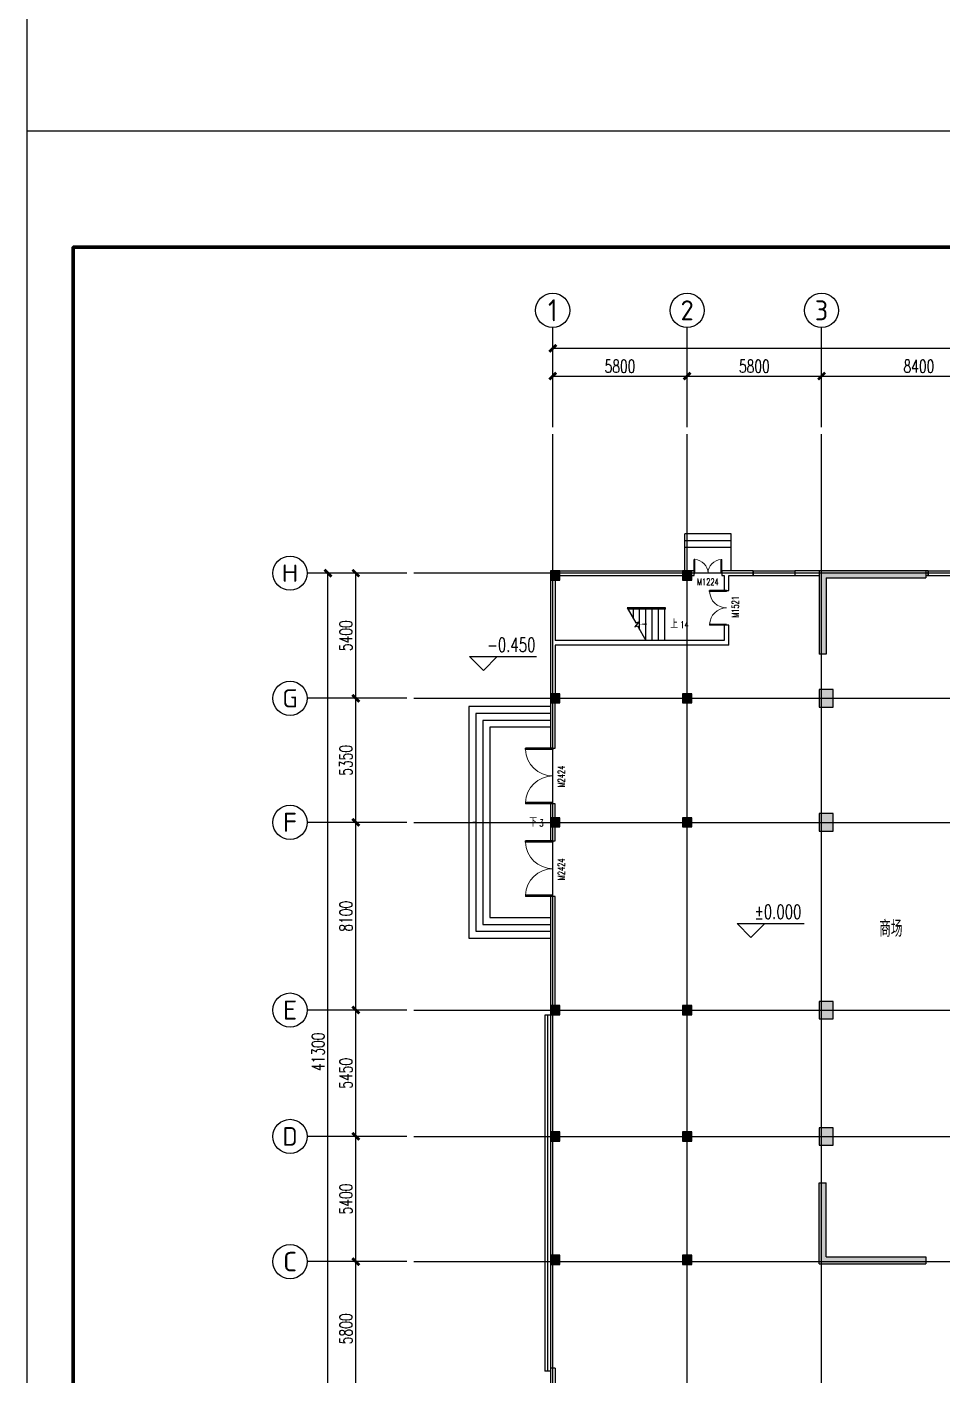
# Model space of a CAD drawing. Extents: x -1 to 1050000, y -900000 to 0.
# Drawn here: x -1 to 39491, y -245457 to -187300 of the extents above; entities that cross this region are included whole.
import ezdxf
from ezdxf.enums import TextEntityAlignment as Align

# ---------------------------------------------------------------- set-up
doc = ezdxf.new("R2010")
doc.units = 0
doc.header["$LTSCALE"] = 1000
doc.header["$MEASUREMENT"] = 0
for name, color, linetype in [('AXIS', 3, 'Continuous'), ('AXIS_TEXT', 7, 'Continuous'), ('Canopy', 100, 'Continuous'), ('COLUMN', 9, 'Continuous'), ('CURTWALL', 4, 'Continuous'), ('DIM_ELEV', 3, 'Continuous'), ('DIM_SYMB', 3, 'Continuous'), ('G-ANNO-TTLB-THIN', 151, 'Continuous'), ('PUB_HATCH', 8, 'Continuous'), ('PUB_TEXT', 7, 'Continuous'), ('STAIR', 2, 'Continuous'), ('Text', 7, 'Continuous'), ('WALL', 9, 'Continuous'), ('WINDOW', 4, 'Continuous'), ('WINDOW_TEXT', 7, 'Continuous')]:
    doc.layers.add(name, color=color, linetype=linetype)
doc.layers.add('DOTE', color=1, linetype='Continuous', plot=False)
doc.layers.add('G-ANNO-TTLB-WIDE', color=214, linetype='Continuous', lineweight=100)
doc.styles.add('_TCH_AXIS', font='tssdeng.shx', dxfattribs={"bigfont": 'GBCBIG.shx'})
doc.styles.add('_TCH_DIM', font='SIMPLEX', dxfattribs={"bigfont": 'GBCBIG'})
doc.styles.add('_TCH_DIM_T3', font='SIMPLEX', dxfattribs={"width": 0.705882, "bigfont": 'GBCBIG'})
doc.styles.add('_TCH_WINDOW', font='SIMPLEX', dxfattribs={"bigfont": 'GBCBIG'})
doc.styles.add('COMPLEX', font='COMPLEX')
doc.styles.get("Standard").update_dxf_attribs({"font": 'gbenor.shx', "bigfont": 'gbcbig.shx'})
doc.dimstyles.new('_TCH_ARCH&&100', dxfattribs={"dimtxt": 297.5, "dimasz": 100, "dimexe": 250, "dimexo": 300, "dimgap": 126.25, "dimtad": 1, "dimdec": 0, "dimzin": 0, "dimdsep": 46, "dimtxsty": '_TCH_DIM_T3', "dimblk": 'ARCHTICK', "dimcen": 0.09, "dimclrt": 7, "dimazin": 2, "dimtfac": 1, "dimtdec": 0, "dimtix": 1, "dimtmove": 2, "dimatfit": 3, "dimfxl": 1, "dimtolj": 1, "dimtzin": 0, "dimarcsym": 0})

# ---------------------------------------------------------------- blocks, each defined once
blk = doc.blocks.new('_ArchTick')
at = {"color": 0, "linetype": 'ByBlock', "const_width": 0.4}
blk.add_lwpolyline([(-0.5, -0.5), (0.5, 0.5)], dxfattribs=at)
blk = doc.blocks.new('*D68')
at = {"layer": 'AXIS', "color": 0, "lineweight": -2, "transparency": 16777216}
for p, q in [((16391, -240563), (13941, -240563)), ((14191, -246363), (14191, -240563)), ((16391, -246363), (13941, -246363))]:
    blk.add_line(p, q, dxfattribs=at)
at = {"layer": 'Defpoints', "color": 0, "transparency": 16777216}
for p in [(14191, -240563), (16691, -240563), (16691, -246363)]:
    blk.add_point(p, dxfattribs=at)
at = {"layer": 'AXIS', "color": 0, "lineweight": -2, "transparency": 16777216, "xscale": 300, "yscale": 300, "zscale": 300}
for p, rotation in [((14191, -240563), 90), ((14191, -246363), 270)]:
    blk.add_blockref('_ArchTick', p, dxfattribs=dict(at, rotation=rotation))
at = {"layer": 'AXIS', "color": 7, "transparency": 16777216, "insert": (13766, -243463), "char_height": 550, "attachment_point": 5, "rotation": 90, "style": '_TCH_DIM_T3'}
blk.add_mtext('\\A1;5800', dxfattribs=at)
blk = doc.blocks.new('*D69')
at = {"layer": 'AXIS', "color": 0, "lineweight": -2, "transparency": 16777216}
for p, q in [((16391, -235163), (13941, -235163)), ((14191, -240563), (14191, -235163)), ((16391, -240563), (13941, -240563))]:
    blk.add_line(p, q, dxfattribs=at)
at = {"layer": 'Defpoints', "color": 0, "transparency": 16777216}
for p in [(14191, -235163), (16691, -235163), (16691, -240563)]:
    blk.add_point(p, dxfattribs=at)
at = {"layer": 'AXIS', "color": 0, "lineweight": -2, "transparency": 16777216, "xscale": 300, "yscale": 300, "zscale": 300}
for p, rotation in [((14191, -235163), 90), ((14191, -240563), 270)]:
    blk.add_blockref('_ArchTick', p, dxfattribs=dict(at, rotation=rotation))
at = {"layer": 'AXIS', "color": 7, "transparency": 16777216, "insert": (13766, -237863), "char_height": 550, "attachment_point": 5, "rotation": 90, "style": '_TCH_DIM_T3'}
blk.add_mtext('\\A1;5400', dxfattribs=at)
blk = doc.blocks.new('*D70')
at = {"layer": 'AXIS', "color": 0, "lineweight": -2, "transparency": 16777216}
for p, q in [((16391, -229713), (13941, -229713)), ((14191, -235163), (14191, -229713)), ((16391, -235163), (13941, -235163))]:
    blk.add_line(p, q, dxfattribs=at)
at = {"layer": 'Defpoints', "color": 0, "transparency": 16777216}
for p in [(14191, -229713), (16691, -229713), (16691, -235163)]:
    blk.add_point(p, dxfattribs=at)
at = {"layer": 'AXIS', "color": 0, "lineweight": -2, "transparency": 16777216, "xscale": 300, "yscale": 300, "zscale": 300}
for p, rotation in [((14191, -229713), 90), ((14191, -235163), 270)]:
    blk.add_blockref('_ArchTick', p, dxfattribs=dict(at, rotation=rotation))
at = {"layer": 'AXIS', "color": 7, "transparency": 16777216, "insert": (13766, -232438), "char_height": 550, "attachment_point": 5, "rotation": 90, "style": '_TCH_DIM_T3'}
blk.add_mtext('\\A1;5450', dxfattribs=at)
blk = doc.blocks.new('*D71')
at = {"layer": 'AXIS', "color": 0, "lineweight": -2, "transparency": 16777216}
for p, q in [((16391, -221613), (13941, -221613)), ((14191, -229713), (14191, -221613)), ((16391, -229713), (13941, -229713))]:
    blk.add_line(p, q, dxfattribs=at)
at = {"layer": 'Defpoints', "color": 0, "transparency": 16777216}
for p in [(14191, -221613), (16691, -221613), (16691, -229713)]:
    blk.add_point(p, dxfattribs=at)
at = {"layer": 'AXIS', "color": 0, "lineweight": -2, "transparency": 16777216, "xscale": 300, "yscale": 300, "zscale": 300}
for p, rotation in [((14191, -221613), 90), ((14191, -229713), 270)]:
    blk.add_blockref('_ArchTick', p, dxfattribs=dict(at, rotation=rotation))
at = {"layer": 'AXIS', "color": 7, "transparency": 16777216, "insert": (13766, -225663), "char_height": 550, "attachment_point": 5, "rotation": 90, "style": '_TCH_DIM_T3'}
blk.add_mtext('\\A1;8100', dxfattribs=at)
blk = doc.blocks.new('*D72')
at = {"layer": 'AXIS', "color": 0, "lineweight": -2, "transparency": 16777216}
for p, q in [((16391, -216263), (13941, -216263)), ((14191, -221613), (14191, -216263)), ((16391, -221613), (13941, -221613))]:
    blk.add_line(p, q, dxfattribs=at)
at = {"layer": 'Defpoints', "color": 0, "transparency": 16777216}
for p in [(14191, -216263), (16691, -216263), (16691, -221613)]:
    blk.add_point(p, dxfattribs=at)
at = {"layer": 'AXIS', "color": 0, "lineweight": -2, "transparency": 16777216, "xscale": 300, "yscale": 300, "zscale": 300}
for p, rotation in [((14191, -216263), 90), ((14191, -221613), 270)]:
    blk.add_blockref('_ArchTick', p, dxfattribs=dict(at, rotation=rotation))
at = {"layer": 'AXIS', "color": 7, "transparency": 16777216, "insert": (13766, -218938), "char_height": 550, "attachment_point": 5, "rotation": 90, "style": '_TCH_DIM_T3'}
blk.add_mtext('\\A1;5350', dxfattribs=at)
blk = doc.blocks.new('*D73')
at = {"layer": 'AXIS', "color": 0, "lineweight": -2, "transparency": 16777216}
for p, q in [((16391, -210863), (13941, -210863)), ((14191, -216263), (14191, -210863)), ((16391, -216263), (13941, -216263))]:
    blk.add_line(p, q, dxfattribs=at)
at = {"layer": 'Defpoints', "color": 0, "transparency": 16777216}
for p in [(14191, -210863), (16691, -210863), (16691, -216263)]:
    blk.add_point(p, dxfattribs=at)
at = {"layer": 'AXIS', "color": 0, "lineweight": -2, "transparency": 16777216, "xscale": 300, "yscale": 300, "zscale": 300}
for p, rotation in [((14191, -210863), 90), ((14191, -216263), 270)]:
    blk.add_blockref('_ArchTick', p, dxfattribs=dict(at, rotation=rotation))
at = {"layer": 'AXIS', "color": 7, "transparency": 16777216, "insert": (13766, -213563), "char_height": 550, "attachment_point": 5, "rotation": 90, "style": '_TCH_DIM_T3'}
blk.add_mtext('\\A1;5400', dxfattribs=at)
blk = doc.blocks.new('*D99')
at = {"layer": 'AXIS', "color": 0, "lineweight": -2, "transparency": 16777216}
for p, q in [((15991, -210863), (12741, -210863)), ((12991, -252163), (12991, -210863)), ((15991, -252163), (12741, -252163))]:
    blk.add_line(p, q, dxfattribs=at)
at = {"layer": 'Defpoints', "color": 0, "transparency": 16777216}
for p in [(12991, -210863), (16291, -210863), (16291, -252163)]:
    blk.add_point(p, dxfattribs=at)
at = {"layer": 'AXIS', "color": 0, "lineweight": -2, "transparency": 16777216, "xscale": 300, "yscale": 300, "zscale": 300}
for p, rotation in [((12991, -210863), 90), ((12991, -252163), 270)]:
    blk.add_blockref('_ArchTick', p, dxfattribs=dict(at, rotation=rotation))
at = {"layer": 'AXIS', "color": 7, "transparency": 16777216, "insert": (12566, -231513), "char_height": 550, "attachment_point": 5, "rotation": 90, "style": '_TCH_DIM_T3'}
blk.add_mtext('\\A1;41300', dxfattribs=at)
blk = doc.blocks.new('_AXISO')
blk.add_circle((0, 0), 0.5)
at = {"layer": 'AXIS_TEXT', "style": 'COMPLEX', "width": 1.041667}
blk.add_attdef('A', text='', height=0.56, dxfattribs=at).set_placement((-0.25, -0.28), (0.25, -0.28), align=Align.FIT)
blk = doc.blocks.new('*D89')
at = {"layer": 'AXIS', "color": 0, "lineweight": -2, "transparency": 16777216}
for p, q in [((22691, -204563), (22691, -202113)), ((22691, -202363), (28491, -202363)), ((28491, -204563), (28491, -202113))]:
    blk.add_line(p, q, dxfattribs=at)
at = {"layer": 'Defpoints', "color": 0, "transparency": 16777216}
for p in [(28491, -202363), (22691, -204863), (28491, -204863)]:
    blk.add_point(p, dxfattribs=at)
at = {"layer": 'AXIS', "color": 0, "lineweight": -2, "transparency": 16777216, "xscale": 300, "yscale": 300, "zscale": 300, "rotation": 180}
blk.add_blockref('_ArchTick', (22691, -202363), dxfattribs=at)
at = {"layer": 'AXIS', "color": 0, "lineweight": -2, "transparency": 16777216, "xscale": 300, "yscale": 300, "zscale": 300}
blk.add_blockref('_ArchTick', (28491, -202363), dxfattribs=at)
at = {"layer": 'AXIS', "color": 7, "transparency": 16777216, "insert": (25591, -201938), "char_height": 550, "attachment_point": 5, "style": '_TCH_DIM_T3'}
blk.add_mtext('\\A1;5800', dxfattribs=at)
blk = doc.blocks.new('*D90')
at = {"layer": 'AXIS', "color": 0, "lineweight": -2, "transparency": 16777216}
for p, q in [((28491, -204563), (28491, -202113)), ((28491, -202363), (34291, -202363)), ((34291, -204563), (34291, -202113))]:
    blk.add_line(p, q, dxfattribs=at)
at = {"layer": 'Defpoints', "color": 0, "transparency": 16777216}
for p in [(34291, -202363), (28491, -204863), (34291, -204863)]:
    blk.add_point(p, dxfattribs=at)
at = {"layer": 'AXIS', "color": 0, "lineweight": -2, "transparency": 16777216, "xscale": 300, "yscale": 300, "zscale": 300, "rotation": 180}
blk.add_blockref('_ArchTick', (28491, -202363), dxfattribs=at)
at = {"layer": 'AXIS', "color": 0, "lineweight": -2, "transparency": 16777216, "xscale": 300, "yscale": 300, "zscale": 300}
blk.add_blockref('_ArchTick', (34291, -202363), dxfattribs=at)
at = {"layer": 'AXIS', "color": 7, "transparency": 16777216, "insert": (31391, -201938), "char_height": 550, "attachment_point": 5, "style": '_TCH_DIM_T3'}
blk.add_mtext('\\A1;5800', dxfattribs=at)
blk = doc.blocks.new('*D91')
at = {"layer": 'AXIS', "color": 0, "lineweight": -2, "transparency": 16777216}
for p, q in [((34291, -204563), (34291, -202113)), ((34291, -202363), (42691, -202363)), ((42691, -204563), (42691, -202113))]:
    blk.add_line(p, q, dxfattribs=at)
at = {"layer": 'Defpoints', "color": 0, "transparency": 16777216}
for p in [(42691, -202363), (34291, -204863), (42691, -204863)]:
    blk.add_point(p, dxfattribs=at)
at = {"layer": 'AXIS', "color": 0, "lineweight": -2, "transparency": 16777216, "xscale": 300, "yscale": 300, "zscale": 300, "rotation": 180}
blk.add_blockref('_ArchTick', (34291, -202363), dxfattribs=at)
at = {"layer": 'AXIS', "color": 0, "lineweight": -2, "transparency": 16777216, "xscale": 300, "yscale": 300, "zscale": 300}
blk.add_blockref('_ArchTick', (42691, -202363), dxfattribs=at)
at = {"layer": 'AXIS', "color": 7, "transparency": 16777216, "insert": (38491, -201938), "char_height": 550, "attachment_point": 5, "style": '_TCH_DIM_T3'}
blk.add_mtext('\\A1;8400', dxfattribs=at)
blk = doc.blocks.new('*D112')
at = {"layer": 'AXIS', "color": 0, "lineweight": -2, "transparency": 16777216}
for p, q in [((22691, -204163), (22691, -200913)), ((22691, -201163), (95191, -201163)), ((95191, -204163), (95191, -200913))]:
    blk.add_line(p, q, dxfattribs=at)
at = {"layer": 'Defpoints', "color": 0, "transparency": 16777216}
for p in [(95191, -201163), (22691, -204463), (95191, -204463)]:
    blk.add_point(p, dxfattribs=at)
at = {"layer": 'AXIS', "color": 0, "lineweight": -2, "transparency": 16777216, "xscale": 300, "yscale": 300, "zscale": 300, "rotation": 180}
blk.add_blockref('_ArchTick', (22691, -201163), dxfattribs=at)
at = {"layer": 'AXIS', "color": 0, "lineweight": -2, "transparency": 16777216, "xscale": 300, "yscale": 300, "zscale": 300}
blk.add_blockref('_ArchTick', (95191, -201163), dxfattribs=at)
at = {"layer": 'AXIS', "color": 7, "transparency": 16777216, "insert": (58941, -200738), "char_height": 550, "attachment_point": 5, "style": '_TCH_DIM_T3'}
blk.add_mtext('\\A1;72500', dxfattribs=at)
blk = doc.blocks.new('_FZH')
blk.add_lwpolyline([(-0.5, -0.5), (0.5, -0.5), (0.5, 0.5), (-0.5, 0.5)], close=True)
at = {"layer": 'PUB_HATCH'}
blk.add_solid([(-0.5, -0.5), (0.5, -0.5), (-0.5, 0.5), (0.5, 0.5)], dxfattribs=at)
blk = doc.blocks.new('$DorLib2D$00000002')
for p, q in [((-0.5, 0), (-0.5, 0.4875)), ((-0.475, 0.4875), (-0.5, 0.4875)), ((-0.475, 0), (-0.475, 0.4875)), ((0.475, 0), (0.475, 0.4875)), ((0.475, 0.4875), (0.5, 0.4875)), ((0.5, 0), (0.5, 0.4875)), ((-0.5, 0), (-0.475, 0)), ((0.5, 0), (0.475, 0))]:
    blk.add_line(p, q)
at = {"lineweight": 13}
for centre, start, end in [((-0.4875, 0), 0, 88.53072), ((0.4875, 0), 91.46928, 180)]:
    blk.add_arc(centre, 0.4875, start, end, dxfattribs=at)
blk = doc.blocks.new('$WINLIB2D$00000002')
at = {"color": 0}
for points in [[(-0.5, 0.5), (0.5, 0.5)], [(-0.5, 0.5), (-0.5, -0.5)], [(0.5, 0.5), (0.5, -0.5)], [(0.5, 0), (-0.5, 0)], [(-0.5, -0.5), (0.5, -0.5)]]:
    blk.add_lwpolyline(points, dxfattribs=at)

msp = doc.modelspace()

# ---------------------------------------------------------------- hatches: boundary and pattern name
at = {"layer": 'PUB_HATCH'}
for points in [[(34490.6, -211063.26), (34190.6, -210763.26), (34190.6, -214363.26), (34490.6, -214363.26)], [(34190.6, -210763.26), (34490.6, -211063.26), (38790.6, -211063.26), (38790.6, -210763.26)], [(34190.6, -240663.26), (34490.6, -240363.26), (34490.6, -237163.26), (34190.6, -237163.26)], [(34490.6, -240363.26), (34190.6, -240663.26), (38790.6, -240663.26), (38790.6, -240363.26)]]:
    msp.add_hatch(color=256, dxfattribs=at).paths.add_polyline_path(points)

# ---------------------------------------------------------------- linework, layer by layer
msp.add_line((0, 0), (0, -900000))
at = {"layer": 'AXIS'}
for p, q in [((22690.6, -204263.26), (22690.6, -200263.26)), ((28490.6, -204263.26), (28490.6, -200263.26)), ((34290.6, -204263.26), (34290.6, -200263.26)), ((16090.6, -210863.26), (12090.6, -210863.26)), ((16090.6, -216263.26), (12090.6, -216263.26)), ((16090.6, -221613.26), (12090.6, -221613.26)), ((16090.6, -229713.26), (12090.6, -229713.26)), ((16090.6, -235163.26), (12090.6, -235163.26)), ((16090.6, -240563.26), (12090.6, -240563.26))]:
    msp.add_line(p, q, dxfattribs=at)
at = {"layer": 'Canopy'}
msp.add_point((34290.6, -240563.26), dxfattribs=at)
at = {"layer": 'CURTWALL'}
for p, q in [((22350.6, -229938.26), (22350.6, -245288.26)), ((22590.6, -229938.26), (22350.6, -229938.26)), ((22470.6, -229938.26), (22470.6, -245288.26)), ((22590.6, -229938.26), (22590.6, -245288.26)), ((22590.6, -245288.26), (22350.6, -245288.26))]:
    msp.add_line(p, q, dxfattribs=at)
at = {"layer": 'DIM_ELEV'}
for p, q in [((19695.03, -215063.15), (19095.03, -214463.15)), ((19095.03, -214463.15), (21995.03, -214463.15)), ((19695.03, -215063.15), (20295.03, -214463.15)), ((31243.21, -226583.22), (30643.21, -225983.22)), ((30643.21, -225983.22), (33543.21, -225983.22)), ((31243.21, -226583.22), (31843.21, -225983.22))]:
    msp.add_line(p, q, dxfattribs=at)
at = {"layer": 'DIM_SYMB'}
for points in [[(27655.6, -213063.26, 0, 0, 0), (26440.6, -213063.26, 0, 80, 0), (26740.6, -213063.26, 0, 0, 0)], [(21570.6, -221613.26, 0, 0, 0), (19070.6, -221613.26, 0, 80, 0), (19370.6, -221613.26, 0, 0, 0)]]:
    msp.add_lwpolyline(points, format="xyseb", dxfattribs=at)
at = {"layer": 'DOTE'}
for p, q in [((22690.6, -258163.26), (22690.6, -204863.26)), ((28490.6, -258163.26), (28490.6, -204863.26)), ((34290.6, -258163.26), (34290.6, -204863.26)), ((101190.6, -210863.26), (16690.6, -210863.26)), ((16690.6, -216263.26), (101190.6, -216263.26)), ((16690.6, -221613.26), (101190.6, -221613.26)), ((16690.6, -229713.26), (101190.6, -229713.26)), ((16690.6, -235163.26), (101190.6, -235163.26)), ((16690.6, -240563.26), (101190.6, -240563.26))]:
    msp.add_line(p, q, dxfattribs=at)
at = {"layer": 'G-ANNO-TTLB-THIN'}
msp.add_lwpolyline([(-0.53, -191800.03), (-0.53, -360000.03), (118799.47, -360000.03), (118799.47, -191800.03)], close=True, dxfattribs=at)
at = {"layer": 'G-ANNO-TTLB-WIDE'}
msp.add_lwpolyline([(116799.47, -196800.03), (1999.47, -196800.03), (1999.47, -358000.03), (116799.47, -358000.03)], close=True, dxfattribs=at)
at = {"layer": 'STAIR'}
for p, q in [((28390.6, -210763.26), (28390.6, -209163.26)), ((30390.6, -209163.26), (28390.6, -209163.26)), ((30390.6, -210763.26), (30390.6, -209163.26)), ((30390.6, -209463.26), (28390.6, -209463.26)), ((30390.6, -209763.26), (28390.6, -209763.26)), ((25901.45, -212363.26), (26270.66, -213002.74)), ((27550.6, -212363.26), (25901.45, -212363.26)), ((27550.6, -212423.26), (25936.09, -212423.26)), ((26170.6, -212829.43), (26170.6, -212423.26)), ((26440.6, -213297.08), (26440.6, -212423.26)), ((26710.6, -213763.26), (26710.6, -212423.26)), ((26980.6, -213763.26), (26980.6, -212423.26)), ((27250.6, -213763.26), (27250.6, -212423.26)), ((27520.6, -213763.26), (27520.6, -212423.26)), ((27550.6, -212423.26), (27550.6, -212363.26)), ((26401.06, -212967.8), (26228.16, -213173.84)), ((26228.16, -213173.84), (26350.52, -213141.06)), ((26270.66, -213002.74), (26401.06, -212967.8)), ((26350.52, -213141.06), (26709.74, -213763.26)), ((27520.6, -213763.26), (26709.74, -213763.26)), ((22590.6, -216613.26), (19070.6, -216613.26)), ((19070.6, -216613.26), (19070.6, -226613.26)), ((22590.6, -216913.26), (19370.6, -216913.26)), ((19370.6, -216913.26), (19370.6, -226313.26)), ((22590.6, -217213.26), (19670.6, -217213.26)), ((19670.6, -217213.26), (19670.6, -226013.26)), ((22590.6, -217513.26), (19970.6, -217513.26)), ((19970.6, -217513.26), (19970.6, -225713.26)), ((19670.6, -226013.26), (22590.6, -226013.26)), ((19970.6, -225713.26), (22590.6, -225713.26)), ((19070.6, -226613.26), (22590.6, -226613.26)), ((19370.6, -226313.26), (22590.6, -226313.26))]:
    msp.add_line(p, q, dxfattribs=at)
msp.add_point((34290.6, -240563.26), dxfattribs=at)
at = {"layer": 'WALL'}
for p, q in [((22990.6, -210763.26), (28290.6, -210763.26)), ((22990.6, -210963.26), (28290.6, -210963.26)), ((28790.6, -210763.26), (28690.6, -210763.26)), ((28690.6, -210963.26), (28790.6, -210963.26)), ((28790.6, -210963.26), (28790.6, -210763.26)), ((31340.6, -210763.26), (29990.6, -210763.26)), ((29990.6, -210763.26), (29990.6, -210963.26)), ((29990.6, -210963.26), (30090.6, -210963.26)), ((30090.6, -210963.26), (30090.6, -211613.26)), ((30290.6, -211613.26), (30290.6, -210963.26)), ((30290.6, -210963.26), (31340.6, -210963.26)), ((31340.6, -210963.26), (31340.6, -210763.26)), ((38890.6, -210763.26), (33140.6, -210763.26)), ((33140.6, -210763.26), (33140.6, -210963.26)), ((33140.6, -210963.26), (34190.6, -210963.26)), ((34190.6, -210763.26), (34190.6, -214363.26)), ((34490.6, -211063.26), (34490.6, -214363.26)), ((34490.6, -211063.26), (38790.6, -211063.26)), ((38790.6, -210763.26), (38790.6, -211063.26)), ((38790.6, -210963.26), (38890.6, -210963.26)), ((38890.6, -210963.26), (38890.6, -210763.26)), ((22590.6, -211163.26), (22590.6, -216063.26)), ((22790.6, -211163.26), (22790.6, -213763.26)), ((30090.6, -211613.26), (30290.6, -211613.26)), ((30290.6, -213113.26), (30090.6, -213113.26)), ((30090.6, -213113.26), (30090.6, -213763.26)), ((30290.6, -213963.26), (30290.6, -213113.26)), ((30090.6, -213763.26), (22790.6, -213763.26)), ((30290.6, -213963.26), (22790.6, -213963.26)), ((22790.6, -213963.26), (22790.6, -216063.26)), ((34490.6, -214363.26), (34190.6, -214363.26)), ((22590.6, -216463.26), (22590.6, -218413.26)), ((22790.6, -218413.26), (22790.6, -216463.26)), ((22590.6, -218413.26), (22790.6, -218413.26)), ((22790.6, -220813.26), (22590.6, -220813.26)), ((22590.6, -220813.26), (22590.6, -221413.26)), ((22790.6, -221413.26), (22790.6, -220813.26)), ((22590.6, -221813.26), (22590.6, -222413.26)), ((22790.6, -222413.26), (22790.6, -221813.26)), ((22590.6, -222413.26), (22790.6, -222413.26)), ((22790.6, -224813.26), (22590.6, -224813.26)), ((22590.6, -224813.26), (22590.6, -229513.26)), ((22790.6, -229513.26), (22790.6, -224813.26)), ((34190.6, -240663.26), (34190.6, -237163.26)), ((34190.6, -237163.26), (34490.6, -237163.26)), ((34490.6, -240363.26), (34490.6, -237163.26)), ((34190.6, -240663.26), (38790.6, -240663.26)), ((34490.6, -240363.26), (38790.6, -240363.26)), ((38790.6, -240363.26), (38790.6, -240663.26)), ((22590.6, -245163.26), (22590.6, -246163.26)), ((22790.6, -245163.26), (22590.6, -245163.26)), ((22790.6, -245163.26), (22790.6, -246163.26))]:
    msp.add_line(p, q, dxfattribs=at)

# ---------------------------------------------------------------- block references
at = {"layer": 'AXIS'}
ref = msp.add_blockref('_AXISO', (22690.6, -199525), dxfattribs=dict(at, xscale=1476.510067114094, yscale=1476.510067114094, zscale=1476.510067114094))
ref.add_attrib('A', '1', dxfattribs={"layer": 'AXIS_TEXT', "height": 949.99, "style": '_TCH_AXIS', "width": 2.228571}).set_placement((22487.03, -200000), (22894.17, -200000), align=Align.FIT)
ref = msp.add_blockref('_AXISO', (28490.6, -199525), dxfattribs=dict(at, xscale=1476.510067114094, yscale=1476.510067114094, zscale=1476.510067114094))
ref.add_attrib('A', '2', dxfattribs={"layer": 'AXIS_TEXT', "height": 859.97, "style": '_TCH_AXIS', "width": 1.238095}).set_placement((28203.94, -199954.99), (28777.25, -199954.99), align=Align.FIT)
ref = msp.add_blockref('_AXISO', (34290.6, -199525), dxfattribs=dict(at, xscale=1476.510067114094, yscale=1476.510067114094, zscale=1476.510067114094))
ref.add_attrib('A', '3', dxfattribs={"layer": 'AXIS_TEXT', "height": 859.97, "style": '_TCH_AXIS', "width": 1.238095}).set_placement((34003.94, -199954.99), (34577.25, -199954.99), align=Align.FIT)
ref = msp.add_blockref('_AXISO', (11352.34, -210863.26), dxfattribs=dict(at, xscale=1476.510067114094, yscale=1476.510067114094, zscale=1476.510067114094))
ref.add_attrib('A', 'H', dxfattribs={"layer": 'AXIS_TEXT', "height": 748.44, "style": '_TCH_AXIS', "width": 1.768707}).set_placement((10995.94, -211237.48), (11708.74, -211237.48), align=Align.FIT)
ref = msp.add_blockref('_AXISO', (11352.34, -216263.26), dxfattribs=dict(at, xscale=1476.510067114094, yscale=1476.510067114094, zscale=1476.510067114094))
ref.add_attrib('A', 'G', dxfattribs={"layer": 'AXIS_TEXT', "height": 784.74, "style": '_TCH_AXIS', "width": 1.485714}).set_placement((11016.03, -216655.62), (11688.66, -216655.62), align=Align.FIT)
ref = msp.add_blockref('_AXISO', (11352.34, -221613.26), dxfattribs=dict(at, xscale=1476.510067114094, yscale=1476.510067114094, zscale=1476.510067114094))
ref.add_attrib('A', 'F', dxfattribs={"layer": 'AXIS_TEXT', "height": 822.12, "style": '_TCH_AXIS', "width": 1.52381}).set_placement((11039.15, -222024.32), (11665.53, -222024.32), align=Align.FIT)
ref = msp.add_blockref('_AXISO', (11352.34, -229713.26), dxfattribs=dict(at, xscale=1476.510067114094, yscale=1476.510067114094, zscale=1476.510067114094))
ref.add_attrib('A', 'E', dxfattribs={"layer": 'AXIS_TEXT', "height": 822.12, "style": '_TCH_AXIS', "width": 1.52381}).set_placement((11039.15, -230124.32), (11665.53, -230124.32), align=Align.FIT)
ref = msp.add_blockref('_AXISO', (11352.34, -235163.26), dxfattribs=dict(at, xscale=1476.510067114094, yscale=1476.510067114094, zscale=1476.510067114094))
ref.add_attrib('A', 'D', dxfattribs={"layer": 'AXIS_TEXT', "height": 803.33, "style": '_TCH_AXIS', "width": 1.503401}).set_placement((11027.19, -235564.92), (11677.5, -235564.92), align=Align.FIT)
ref = msp.add_blockref('_AXISO', (11352.34, -240563.26), dxfattribs=dict(at, xscale=1476.510067114094, yscale=1476.510067114094, zscale=1476.510067114094))
ref.add_attrib('A', 'C', dxfattribs={"layer": 'AXIS_TEXT', "height": 841.04, "style": '_TCH_AXIS', "width": 1.238095}).set_placement((11051.97, -240983.78), (11652.71, -240983.78), align=Align.FIT)
at = {"layer": 'COLUMN'}
for p, xscale, yscale, zscale in [((22790.6, -210963.26), 400, 400, 400), ((28490.6, -210963.26), 400, 400, 400), ((22790.6, -216263.26), 400, 400, 400), ((28490.6, -216263.26), 400, 400, 400), ((34490.6, -216263.26), 600, 750, 750), ((22790.6, -221613.26), 400, 400, 400), ((28490.6, -221613.26), 400, 400, 400), ((34490.6, -221613.26), 600, 750, 750), ((22790.6, -229713.26), 400, 400, 400), ((28490.6, -229713.26), 400, 400, 400), ((34490.6, -229713.26), 600, 750, 750), ((34490.6, -235163.26), 600, 750, 750), ((22790.6, -235163.26), 400, 400, 400), ((28490.6, -235163.26), 400, 400, 400), ((22790.6, -240488.26), 400, 400, 400), ((28490.6, -240488.26), 400, 400, 400)]:
    msp.add_blockref('_FZH', p, dxfattribs=dict(at, xscale=xscale, yscale=yscale, zscale=zscale))
at = {"layer": 'WINDOW'}
ref = msp.add_blockref('$DorLib2D$00000002', (29390.6, -210863.26), dxfattribs=dict(at, xscale=1200, yscale=1200, zscale=1200))
ref.add_attrib('A', 'M1224', (28915.6, -211387.01), dxfattribs={"layer": 'WINDOW_TEXT', "height": 297.5, "style": '_TCH_WINDOW', "width": 0.705882})
at = {"layer": 'WINDOW', "xscale": 1800, "yscale": 200, "zscale": 1800, "rotation": 359.9999999999999}
msp.add_blockref('$WINLIB2D$00000002', (32240.6, -210863.26), dxfattribs=at)
at = {"layer": 'WINDOW', "xscale": 1200, "yscale": 200, "zscale": 1200}
msp.add_blockref('$WINLIB2D$00000002', (39490.6, -210863.26), dxfattribs=at)
at = {"layer": 'WINDOW'}
ref = msp.add_blockref('$DorLib2D$00000002', (30190.6, -212363.26), dxfattribs=dict(at, xscale=1500, yscale=-1500, zscale=1500, rotation=270))
ref.add_attrib('A', 'M1521', (30714.35, -212788.26), dxfattribs={"layer": 'WINDOW_TEXT', "height": 297.5, "rotation": 90, "style": '_TCH_WINDOW', "width": 0.705882})
ref = msp.add_blockref('$DorLib2D$00000002', (22690.6, -219613.26), dxfattribs=dict(at, xscale=-2400, yscale=-2400, zscale=-2400, rotation=270))
ref.add_attrib('A', 'M2424', (23214.35, -220108.26), dxfattribs={"layer": 'WINDOW_TEXT', "height": 297.5, "rotation": 90, "style": '_TCH_WINDOW', "width": 0.705882})
ref = msp.add_blockref('$DorLib2D$00000002', (22690.6, -223613.26), dxfattribs=dict(at, xscale=-2400, yscale=-2400, zscale=-2400, rotation=270))
ref.add_attrib('A', 'M2424', (23214.35, -224108.26), dxfattribs={"layer": 'WINDOW_TEXT', "height": 297.5, "rotation": 90, "style": '_TCH_WINDOW', "width": 0.705882})

# ---------------------------------------------------------------- texts
at = {"layer": 'PUB_TEXT', "style": '_TCH_DIM'}
for s, p in [('上', (27760.6, -213238.26)), ('下', (21675.6, -221788.26))]:
    msp.add_text(s, height=337.59, dxfattribs=at).set_placement(p)
at = {"layer": 'PUB_TEXT', "style": '_TCH_DIM', "width": 0.705882}
for s, height, p in [('14', 297.5, (28196.34, -213238.26)), ('-0.450', 595, (19855.03, -214253.15)), ('3', 297.5, (22111.34, -221788.26))]:
    msp.add_text(s, height=height, dxfattribs=at).set_placement(p)
at = {"layer": 'PUB_TEXT', "insert": (31403.21, -225178.22), "char_height": 595, "width": 2090.4, "attachment_point": 1, "style": '_TCH_DIM'}
msp.add_mtext('{\\W0.7059;%%P0.000}', dxfattribs=at)
at = {"layer": 'Text', "insert": (37280.87, -226199.92), "char_height": 700, "attachment_point": 5}
msp.add_mtext_dynamic_manual_height_columns('商场', width=5304.4569, gutter_width=1750, heights=[0], dxfattribs=at)

# ---------------------------------------------------------------- dimensions: what is measured, and where the dimension line sits
at = {"layer": 'AXIS'}
for p1, p2, distance, picture, middle in [((22690.6, -204463.26), (95190.6, -204463.26), 3300, '*D112', (58940.6, -200738.26)), ((22690.6, -204863.26), (28490.6, -204863.26), 2500, '*D89', (25590.6, -201938.26)), ((28490.6, -204863.26), (34290.6, -204863.26), 2500, '*D90', (31390.6, -201938.26)), ((34290.6, -204863.26), (42690.6, -204863.26), 2500, '*D91', (38490.6, -201938.26)), ((16290.6, -252163.26), (16290.6, -210863.26), 3300, '*D99', (12565.6, -231513.26)), ((16690.6, -216263.26), (16690.6, -210863.26), 2500, '*D73', (13765.6, -213563.26)), ((16690.6, -221613.26), (16690.6, -216263.26), 2500, '*D72', (13765.6, -218938.26)), ((16690.6, -229713.26), (16690.6, -221613.26), 2500, '*D71', (13765.6, -225663.26)), ((16690.6, -235163.26), (16690.6, -229713.26), 2500, '*D70', (13765.6, -232438.26)), ((16690.6, -240563.26), (16690.6, -235163.26), 2500, '*D69', (13765.6, -237863.26)), ((16690.6, -246363.26), (16690.6, -240563.26), 2500, '*D68', (13765.6, -243463.26))]:
    dim = msp.add_aligned_dim(p1=p1, p2=p2, distance=distance, dimstyle='_TCH_ARCH&&100', override={"dimtxt": 550, "dimasz": 300, "dimgap": 150}, dxfattribs=at)
    dim.commit()
    dim.dimension.update_dxf_attribs({"geometry": picture, "text_midpoint": middle})

doc.saveas('drawing.dxf')
